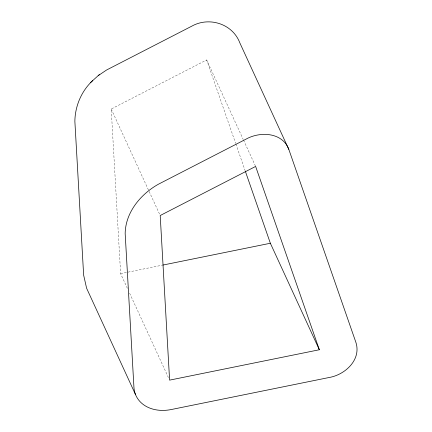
<?xml version="1.0" encoding="UTF-8"?>
<svg xmlns="http://www.w3.org/2000/svg" width="432" height="432" viewBox="0 0 432 432"><rect width="100%" height="100%" fill="white"/><g stroke="black" fill="none" stroke-linecap="round" stroke-linejoin="round"><path stroke-width="0.32" stroke-dasharray="2.16 1.62" d="M127.37 288.328L120.614 273.64L111.224 109.031L206.647 59.935L243.243 139.498M120.614 273.64L162.173 265.21M243.524 140.108L255.35 165.818M111.224 109.031L159.926 214.915M129.622 293.225L168.469 377.687M206.647 59.935L235.629 143.321M235.85 143.959L245.144 170.689"/><path stroke-width="0.65" d="M92.61 80.681C81.427 91.049 75.092 106.094 74.866 121.3L83.641 275.114L86.605 288.236L135.589 394.729M98.183 75.659L106.574 70.006L191.727 26.195C209.169 16.373 232.627 23.771 239.83 42.865L288.808 149.359L355.882 342.338C361.595 359.726 345.011 374.895 329 377.525L171.272 409.531A37.012 28.642 -24.7 0 1 133.942 387.369L125.167 233.55C125.464 212.425 140.643 194.157 158.42 184.21L246.127 139.088C260.086 131.231 282.469 132.268 288.808 149.359M90.634 82.48L99.295 74.639M162.832 265.075L270.362 243.254L319.345 349.753L169.598 380.133L160.207 215.525L255.631 166.428L319.345 349.753M245.365 171.326L270.362 243.254"/></g></svg>
